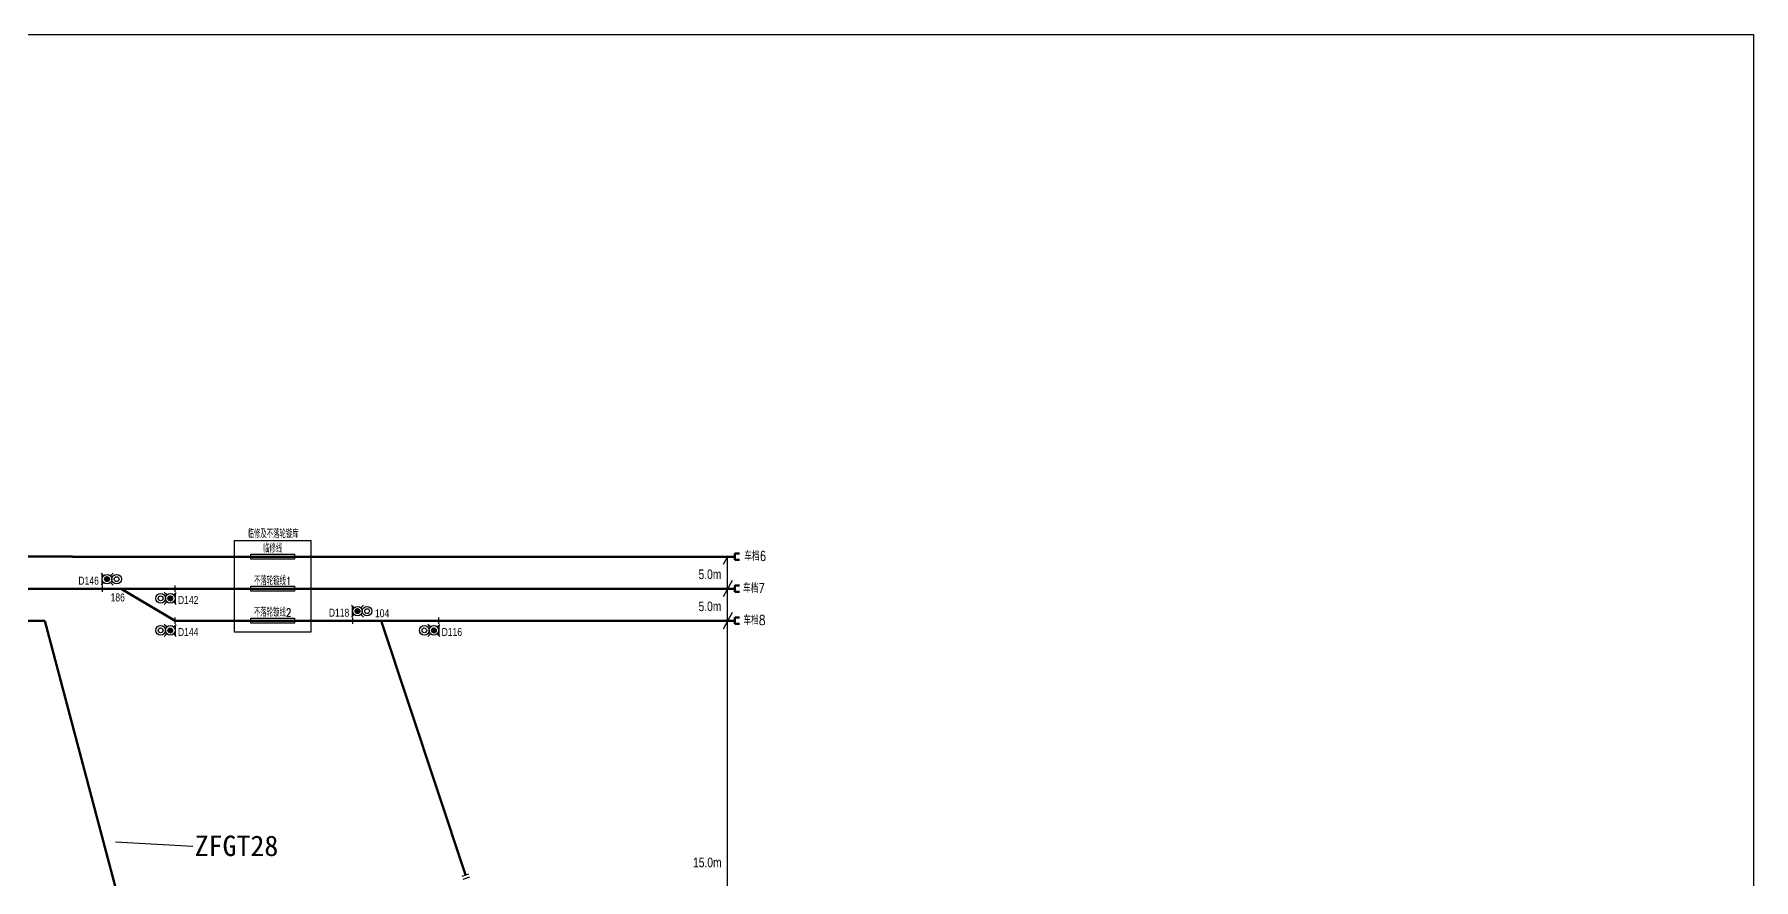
# Model space of a CAD drawing. Header units: millimetres. Extents: x -17381 to -15684, y 1883 to 2345.
# Drawn here: x -15915.7 to -15683.6, y 2231 to 2345 of the extents above; entities that cross this region are included whole.
import ezdxf
from ezdxf.enums import TextEntityAlignment as Align

# ---------------------------------------------------------------- set-up
doc = ezdxf.new("R2010")
doc.units = ezdxf.units.MM
doc.layers.add('1', color=1, linetype='Continuous')
doc.styles.add('HZ', font='complex.shx', dxfattribs={"width": 0.75, "bigfont": 'gbcbig.shx'})
doc.styles.add('HZTXT', font='rs9.shx', dxfattribs={"width": 0.7, "bigfont": 'HZTXT.SHX'})
doc.styles.add('宋体', font='')
doc.styles.get('宋体').set_extended_font_data('SimSun')

# ---------------------------------------------------------------- blocks, each defined once
blk = doc.blocks.new('BD')
at = {"layer": '1', "color": 7}
for radius in [1.5, 0.75]:
    blk.add_circle((0, 0), radius, dxfattribs=at)
blk = doc.blocks.new('*X32')
at = {"color": 0}
for p, q in [((-0.75, 0.03), (0.35, 0.66)), ((-0.75, -0.08), (0.45, 0.6)), ((-0.73, 0.15), (0.23, 0.71)), ((-0.73, -0.19), (0.53, 0.53)), ((-0.69, 0.29), (0.09, 0.74)), ((-0.69, -0.29), (0.59, 0.46)), ((-0.65, -0.37), (0.65, 0.37)), ((-0.59, -0.46), (0.69, 0.29)), ((-0.58, 0.47), (-0.12, 0.74)), ((-0.53, -0.53), (0.73, 0.19)), ((-0.45, -0.6), (0.75, 0.08)), ((-0.35, -0.66), (0.75, -0.03)), ((-0.23, -0.71), (0.73, -0.15)), ((-0.09, -0.74), (0.69, -0.29)), ((0.12, -0.74), (0.58, -0.47))]:
    blk.add_line(p, q, dxfattribs=at)
blk = doc.blocks.new('ADL')
at = {"layer": '1', "color": 4}
for p, q in [((-1.06, 1.06), (-1.88, 1.88)), ((1.06, 1.06), (1.88, 1.88)), ((-1.88, -1.88), (-1.06, -1.06)), ((1.88, -1.88), (1.06, -1.06))]:
    blk.add_line(p, q, dxfattribs=at)
for radius in [1.5, 0.75]:
    blk.add_circle((0, 0), radius, dxfattribs=at)
blk.add_blockref('*X32', (0, 0), dxfattribs=at)
blk = doc.blocks.new('2syla1')
at = {"layer": '1', "color": 7}
for p, q in [((0, 1.5), (0, 4.5)), ((0, 1), (0, -1))]:
    blk.add_line(p, q, dxfattribs=at)
at = {"layer": '1', "color": 7, "rotation": 180}
for name, p in [('ADL', (1.5, 3)), ('BD', (4.5, 3))]:
    blk.add_blockref(name, p, dxfattribs=at)
blk = doc.blocks.new('2XZLA1')
at = {"layer": '1', "color": 7}
for p, q in [((0, -1), (0, 1)), ((0, -1.5), (0, -4.5))]:
    blk.add_line(p, q, dxfattribs=at)
for name, p in [('BD', (-4.5, -3)), ('ADL', (-1.5, -3))]:
    blk.add_blockref(name, p, dxfattribs=at)

msp = doc.modelspace()

# ---------------------------------------------------------------- linework, layer by layer
at = {"color": 124, "lineweight": 70}
for p, q in [((-15926.63, 2274.58), (-15910.52, 2274.58)), ((-15910.52, 2274.57), (-15821.16, 2274.57)), ((-15820.53, 2275), (-15821.16, 2275)), ((-15821.16, 2275), (-15821.16, 2274.14)), ((-15821.16, 2274.14), (-15820.53, 2274.14)), ((-15910.52, 2270.26), (-15926.63, 2270.26)), ((-15821.16, 2270.25), (-15910.52, 2270.25)), ((-15820.53, 2270.68), (-15821.16, 2270.68)), ((-15821.16, 2270.68), (-15821.16, 2269.82)), ((-15821.16, 2269.82), (-15820.53, 2269.82)), ((-15914.25, 2265.93), (-15933.49, 2265.94)), ((-15892.85, 2185.03), (-15914.25, 2265.93)), ((-15821.16, 2265.93), (-15896.69, 2265.93)), ((-15820.53, 2266.36), (-15821.16, 2266.36)), ((-15821.16, 2266.36), (-15821.16, 2265.5)), ((-15821.16, 2265.5), (-15820.53, 2265.5))]:
    msp.add_line(p, q, dxfattribs=at)
at = {"color": 0}
for p, q in [((-15822.1, 2274.63), (-15822.7, 2273.51)), ((-15822.13, 2270.25), (-15822.13, 2274.57)), ((-15821.52, 2271.36), (-15822.73, 2269.14)), ((-15822.13, 2265.93), (-15822.13, 2270.25)), ((-15821.52, 2267.04), (-15822.73, 2264.82))]:
    msp.add_line(p, q, dxfattribs=at)
at = {"color": 124, "linetype": 'Continuous', "lineweight": 70}
for p, q in [((-15896.69, 2265.93), (-15903.95, 2270.25)), ((-15857.47, 2231.64), (-15868.86, 2265.93))]:
    msp.add_line(p, q, dxfattribs=at)
at = {"color": 0, "lineweight": -3}
msp.add_line((-15822.13, 2188.17), (-15822.13, 2265.93), dxfattribs=at)
at = {"color": 124, "lineweight": -3}
msp.add_line((-15904.74, 2236.1), (-15894.3, 2235.54), dxfattribs=at)
at = {"color": 7, "linetype": 'Continuous'}
for p, q in [((-15857.95, 2231.46), (-15857.04, 2231.79)), ((-15857.8, 2231.06), (-15856.89, 2231.39))]:
    msp.add_line(p, q, dxfattribs=at)
at = {"color": 0}
for points in [[(-17380.59, 2345.03), (-15683.64, 2345.03), (-15683.64, 1883.17), (-17380.59, 1883.17)], [(-15888.69, 2276.77), (-15878.35, 2276.77), (-15878.35, 2264.41), (-15888.69, 2264.41)], [(-15886.47, 2274.92), (-15880.57, 2274.92), (-15880.57, 2274.23), (-15886.47, 2274.23)], [(-15886.47, 2270.6), (-15880.57, 2270.6), (-15880.57, 2269.91), (-15886.47, 2269.91)], [(-15886.47, 2266.28), (-15880.57, 2266.28), (-15880.57, 2265.59), (-15886.47, 2265.59)]]:
    msp.add_lwpolyline(points, close=True, dxfattribs=at)

# ---------------------------------------------------------------- block references
at = {"color": 0, "xscale": 0.4320000000002437, "yscale": 0.4320000000002437, "zscale": 0.4320000000002437}
for name, p in [('2syla1', (-15906.52, 2270.25)), ('2XZLA1', (-15896.69, 2270.25)), ('2XZLA1', (-15896.69, 2270.25)), ('2syla1', (-15872.72, 2265.93)), ('2XZLA1', (-15896.69, 2265.93)), ('2XZLA1', (-15861.11, 2265.93))]:
    msp.add_blockref(name, p, dxfattribs=at)

# ---------------------------------------------------------------- texts
at = {"color": 0, "style": 'HZ', "width": 0.8}
for s, p in [('临修及不落轮镟库', (-15883.46, 2277.09)), ('临修线', (-15883.52, 2275.13)), ('不落轮镟线1', (-15883.51, 2270.76)), ('不落轮镟线2', (-15883.52, 2266.49))]:
    msp.add_text(s, height=1.08, dxfattribs=at).set_placement(p, align=Align.CENTER)
at = {"color": 0, "width": 0.8}
for s, height, style, p in [('车档6', 1.296, 'HZ', (-15819.86, 2274.66)), ('D146', 1.08, 'HZTXT', (-15909.74, 2271.34)), ('186', 1.08, 'HZTXT', (-15905.39, 2269.08)), ('D142', 1.08, 'HZTXT', (-15896.3, 2268.74)), ('D142', 1.08, 'HZTXT', (-15896.3, 2268.74)), ('车档7', 1.296, 'HZ', (-15820.04, 2270.33)), ('D118', 1.08, 'HZTXT', (-15875.94, 2267.02)), ('104', 1.08, 'HZTXT', (-15869.71, 2266.95)), ('D144', 1.08, 'HZTXT', (-15896.3, 2264.42)), ('D116', 1.08, 'HZTXT', (-15860.72, 2264.42)), ('车档8', 1.296, 'HZ', (-15819.98, 2266.02))]:
    msp.add_text(s, height=height, dxfattribs=dict(at, style=style)).set_placement(p, align=Align.MIDDLE_LEFT)
at = {"color": 0, "style": 'HZTXT', "width": 0.8}
for s, p in [('5.0m', (-15822.96, 2272.2)), ('5.0m', (-15822.96, 2267.88)), ('15.0m', (-15822.93, 2233.33))]:
    msp.add_text(s, height=1.296, dxfattribs=at).set_placement(p, align=Align.MIDDLE_RIGHT)
at = {"color": 124, "lineweight": -3, "insert": (-15894.04, 2236.96), "char_height": 2.765, "width": 11.8218, "attachment_point": 1, "style": '宋体'}
msp.add_mtext('ZFGT28', dxfattribs=at)

doc.saveas('drawing.dxf')
